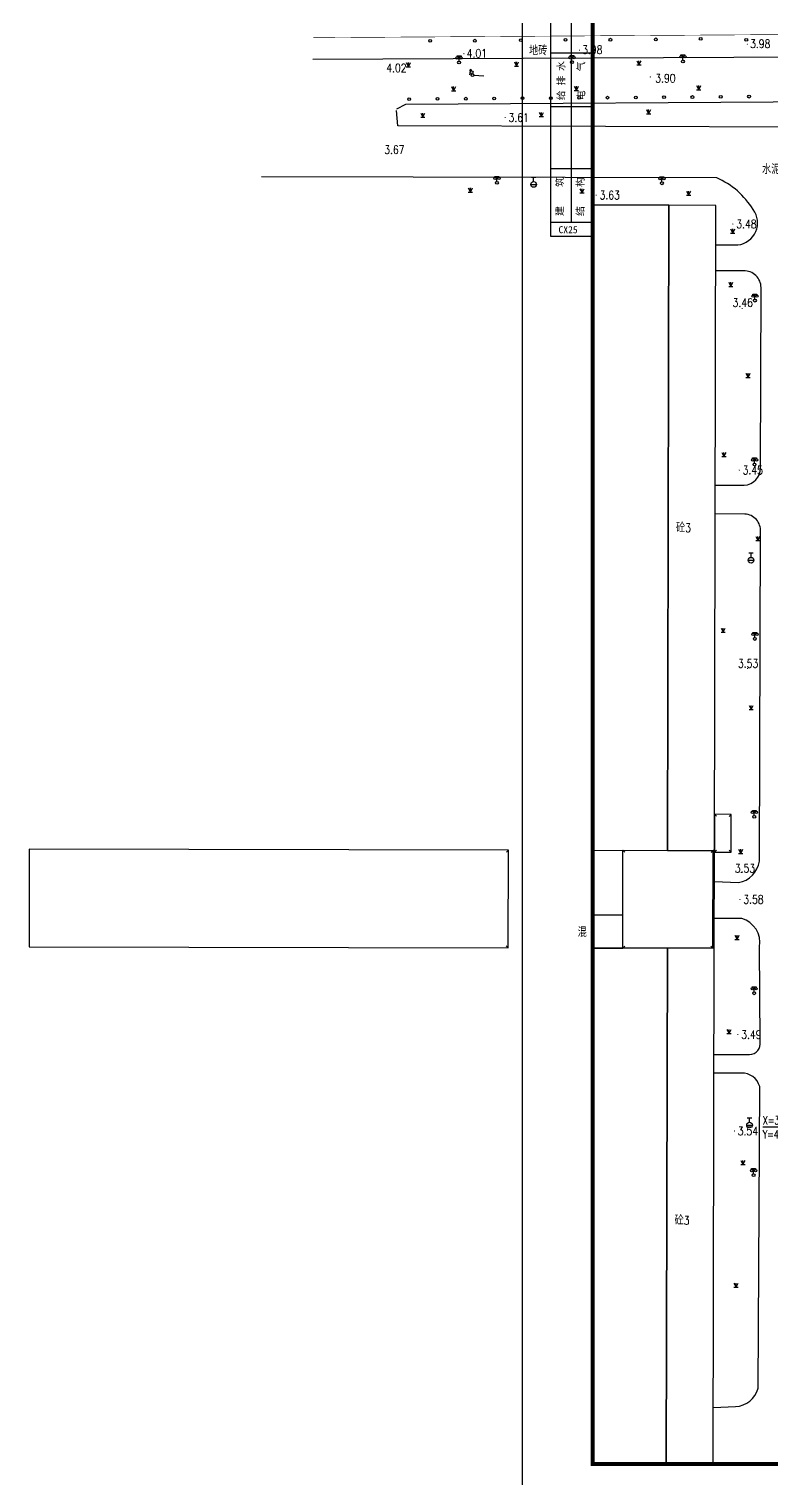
# Model space of a CAD drawing. Header units: millimetres. Extents: x 493081 to 494254, y 3431492 to 3432651.
# Drawn here: x 493080.6 to 493212.5, y 3432063.5 to 3432321.1 of the extents above; entities that cross this region are included whole.
import ezdxf
from ezdxf.enums import TextEntityAlignment as Align

# ---------------------------------------------------------------- set-up
doc = ezdxf.new("R2010")
doc.units = ezdxf.units.MM
doc.header["$LTSCALE"] = 300
for name, color, linetype in [('DIM_COOR', 3, 'Continuous'), ('PUB_TEXT', 7, 'Continuous'), ('WALL', 6, 'Continuous'), ('图框', 137, 'Continuous'), ('地形', 8, 'Continuous')]:
    doc.layers.add(name, color=color, linetype=linetype)
doc.styles.add('_TCH_DIM', font='SIMPLEX', dxfattribs={"bigfont": 'GBCBIG'})
doc.styles.add('HZ', font='rs.shx', dxfattribs={"width": 0.8, "bigfont": 'hztxt.shx'})
doc.styles.add('iIcon2', font='')
doc.styles.get('iIcon2').set_extended_font_data('SimSun')

# ---------------------------------------------------------------- blocks, each defined once
blk = doc.blocks.new('GC200')
at = {"linetype": 'Continuous', "const_width": 0.2, "flags": 128}
blk.add_lwpolyline([(-0.1, 0, 1), (0.1, 0, 1)], format="xyb", close=True, dxfattribs=at)
blk = doc.blocks.new('gc232')
for p, q in [((0.5, 1), (0.5, -1)), ((0.5, -1), (0.19, -0.46)), ((0.5, -1), (0.81, -0.46))]:
    blk.add_line(p, q)
blk.add_circle((0, 0), 0.5)
blk = doc.blocks.new('gc013c')
at = {"linetype": 'Continuous'}
blk.add_line((0.5, 0), (4, 0), dxfattribs=at)
at = {"linetype": 'Continuous', "const_width": 0.15, "flags": 128}
blk.add_lwpolyline([(3.775, 0, 1), (3.925, 0, 1)], format="xyb", close=True, dxfattribs=at)
blk = doc.blocks.new('gc170')
at = {"linetype": 'Continuous'}
blk.add_circle((0, 0), 0.5, dxfattribs=at)
blk = doc.blocks.new('gc124')
for p, q in [((-0.75, 1.5), (0, 0)), ((-0.75, 0), (0.75, 0)), ((0, 0), (0, 1.5)), ((0, 0), (0.75, 1.5))]:
    blk.add_line(p, q)
blk = doc.blocks.new('gcx1')
blk.add_circle((0, 0), 0.5)
blk = doc.blocks.new('gc097')
for p, q in [((-0.7, 2), (-0.7, 2.3)), ((-0.7, 2.3), (0.7, 2.3)), ((0, 0.5), (0, 2.3)), ((0.7, 2.3), (0.7, 2))]:
    blk.add_line(p, q)
for centre, radius in [((-0.7, 1.6), 0.4), ((0, 0), 0.5), ((0.73, 1.6), 0.4)]:
    blk.add_circle(centre, radius)
blk = doc.blocks.new('gc133')
for p, q in [((-1, 0), (1, 0)), ((-0.8, 2.6), (0.8, 2.6)), ((0, 1), (0, 2.6))]:
    blk.add_line(p, q)
blk.add_circle((0, 0), 1)
blk = doc.blocks.new('*U3')
at = {"linetype": 'Continuous'}
for points in [[(0, 0), (0.5, 0.5), (-0.5, 0.5)], [(0, 0), (-0.5, 0.5), (-0.5, -0.5)], [(0, 0), (-0.5, -0.5), (0.5, -0.5)], [(0, 0), (0.5, -0.5), (0.5, 0.5)]]:
    blk.add_solid(points, dxfattribs=at)
blk = doc.blocks.new('gc002')
blk.add_lwpolyline([(-0.5, -0.5), (0.5, -0.5), (0.5, 0.5), (-0.5, 0.5), (-0.5, -0.5)])
at = {"linetype": 'Continuous'}
blk.add_blockref('*U3', (0, 0), dxfattribs=at)
blk = doc.blocks.new('sadf f')
at = {"layer": '图框'}
for p, q in [((651751, 398263), (651751, 384980)), ((651751, 390999), (653251, 390999)), ((651751, 389092), (653251, 389092)), ((651751, 386886), (653251, 386886)), ((651751, 384980), (653251, 384980)), ((651751, 384980), (651751, 384480)), ((651751, 384480), (653251, 384480))]:
    blk.add_line(p, q, dxfattribs=at)
blk.add_lwpolyline([(650751, 339863), (734851, 339863), (734851, 399263), (650751, 399263)], close=True, dxfattribs=at)
at = {"layer": '图框', "const_width": 140}
blk.add_lwpolyline([(653251, 398263), (733851, 398263), (733851, 340863), (653251, 340863)], close=True, dxfattribs=at)
at = {"layer": '图框'}
blk.add_lwpolyline([(652501, 384980), (652501, 397318)], dxfattribs=at)
at = {"layer": '图框', "style": 'iIcon2'}
for s, p in [('给 排 水', (652254, 389315)), ('电    气', (652961, 389315)), ('建    筑', (652202, 385202)), ('结    构', (652933, 385202))]:
    blk.add_text(s, height=250, rotation=90, dxfattribs=at).set_placement(p)
blk.add_text('CX25', height=250, dxfattribs=at).set_placement((652036, 384591))

msp = doc.modelspace()

# ---------------------------------------------------------------- linework, layer by layer
at = {"layer": 'DIM_COOR', "color": 3}
msp.add_line((493227.474, 3432125.959), (493210.864, 3432125.959), dxfattribs=at)
at = {"layer": '地形', "color": 8}
for p, q in [((493222.747, 3432316.115), (493130.98, 3432315.64, 4.16)), ((493202.307, 3432181.566), (493202.66, 3432181.212)), ((493205.23, 3432181.56), (493204.876, 3432181.207)), ((493165.734, 3432175.219), (493165.38, 3432174.866)), ((493186.043, 3432175.179), (493186.396, 3432174.825)), ((493202.044, 3432175.148), (493201.69, 3432174.795)), ((493202.294, 3432175.147), (493202.044, 3432175.148)), ((493202.294, 3432174.866), (493202.648, 3432175.219)), ((493205.23, 3432174.86), (493204.877, 3432175.214)), ((493165.7, 3432157.839), (493165.347, 3432158.194)), ((493186.008, 3432157.799), (493186.363, 3432158.152)), ((493202.01, 3432157.768), (493201.657, 3432158.122)), ((493202.26, 3432157.767), (493202.01, 3432157.768))]:
    msp.add_line(p, q, dxfattribs=at)
at = {"layer": '地形', "color": 8, "const_width": 0.1, "flags": 128}
msp.add_lwpolyline([(493216.299, 3432320.101), (493131.08, 3432319.532)], dxfattribs=at)
at = {"layer": '地形', "color": 8, "flags": 128}
for points in [[(493222.583, 3432250.005), (493222.035, 3432308.143), (493147.46, 3432307.68), (493145.84, 3432306.82)], [(493222.323, 3432277.612), (493219.6, 3432277.93), (493219.79, 3432303.63), (493146.11, 3432303.88), (493145.841, 3432306.57)], [(493180.683, 3432175.19), (493193.982, 3432175.164), (493194.208, 3432289.757), (493180.683, 3432289.784)], [(493202.01, 3432157.768), (493202.044, 3432175.148)], [(493202.26, 3432157.767), (493202.294, 3432175.147)], [(493180.683, 3432157.81), (493186.008, 3432157.799), (493186.02, 3432163.67), (493180.683, 3432163.67)], [(493193.712, 3432066.16), (493193.935, 3432157.785), (493180.683, 3432157.811)], [(493202.08, 3432066.16), (493202.26, 3432157.767), (493193.935, 3432157.785), (493193.712, 3432066.16)]]:
    msp.add_lwpolyline(points, dxfattribs=at)
for points in [[(493202.506, 3432282.727), (493206.47, 3432282.71, 0.5738777), (493209.17, 3432289, 0.1508863), (493202.7, 3432294.64), (493121.89, 3432294.799)], [(493202.422, 3432240.032), (493207.57, 3432240.04, 0.4068368), (493210.48, 3432243.11), (493210.56, 3432275.14, 0.4294748), (493207.47, 3432278.1), (493202.497, 3432278.11)], [(493202.284, 3432169.642), (493206.54, 3432169.44, 0.331919), (493210.26, 3432173.26), (493210.47, 3432231.79, 0.4161588), (493207.7, 3432234.91), (493202.412, 3432234.92)], [(493202.223, 3432138.897), (493208.52, 3432138.91, 0.4631862), (493210.4, 3432141.15), (493210.31, 3432158.03, 0.3804891), (493207.13, 3432163.06), (493202.271, 3432163.07)], [(493202.1, 3432076.204), (493206.04, 3432076.36, 0.3361502), (493210.03, 3432079.62), (493210.33, 3432133.19, 0.3454298), (493207.05, 3432135.6), (493202.217, 3432135.61)]]:
    msp.add_lwpolyline(points, format="xyb", dxfattribs=at)
for points in [[(493202.52, 3432289.74), (493194.208, 3432289.757), (493193.982, 3432175.164), (493202.294, 3432175.147)], [(493205.23, 3432174.86), (493205.23, 3432181.56), (493202.307, 3432181.566), (493202.294, 3432174.866)], [(493165.7, 3432157.839), (493165.734, 3432175.219), (493080.651, 3432175.387), (493080.617, 3432158.007)], [(493186.008, 3432157.799), (493186.043, 3432175.179), (493202.044, 3432175.148), (493202.01, 3432157.768)]]:
    msp.add_lwpolyline(points, close=True, dxfattribs=at)

# ---------------------------------------------------------------- block references
at = {"layer": 'WALL', "xscale": 0.004999999888241291, "yscale": 0.004999999888241291, "zscale": 0.005}
msp.add_blockref('sadf f', (489914.428, 3430361.845), dxfattribs=at)
at = {"layer": '地形', "color": 8}
for name, p, xscale, yscale, zscale, rotation in [('gcx1', (493151.833, 3432318.959), 0.499997371078561, 0.4999973708763719, 0.4999973712073998, 359.9993983532203), ('gcx1', (493159.764, 3432318.996), 0.4999974009391742, 0.4999974011443555, 0.4999974010320478, 359.999397446117), ('gcx1', (493167.911, 3432319.097), 0.4999974310908308, 0.4999974309466779, 0.4999974312172611, 359.9993964856531), ('gcx1', (493175.846, 3432319.148), 0.499997461126082, 0.4999974612146616, 0.4999974612131083, 359.9993954184668), ('gcx1', (493183.822, 3432319.172), 0.4999974916269996, 0.4999974914826453, 0.4999974917523001, 359.9993942979202), ('gcx1', (493191.879, 3432319.231), 0.4999975223025453, 0.4999975222162902, 0.4999975223777113, 359.9993931240127), ('gcx1', (493199.845, 3432319.342), 0.4999975521049763, 0.4999975520186126, 0.4999975522091306, 359.9993919501044), ('gcx1', (493207.949, 3432319.159), 0.4999975856909352, 0.4999975855462253, 0.4999975857735847, 359.9993904560342), ('GC200', (493208.122, 3432318.383, 3.977), 0.4999975946549794, 0.4999975948594511, 0.4999975947403343, 359.9993897623507), ('gc097', (493156.953, 3432315.135), 0.4999974268418238, 0.4999974267557263, 0.4999974269547539, 359.999394831453), ('GC200', (493157.823, 3432316.693, 4.011), 0.4999974153166086, 0.4999974151141942, 0.4999974154416698, 359.9993958986616), ('gc097', (493177.003, 3432315.196), 0.4999975050149638, 0.4999975049868226, 0.4999975051034813, 359.9993921101305), ('GC200', (493178.32, 3432317.318, 3.977), 0.4999974888330959, 0.4999974886886775, 0.4999974889598389, 359.9993936042222), ('gc097', (493196.701, 3432315.327), 0.4999975819075562, 0.499997581820935, 0.4999975820205448, 359.9993891753629), ('gc232', (493159.187, 3432313.415), 0.4999974593560157, 0.4999974593520164, 0.4999974594741943, 170.4284227808451), ('gc170', (493159.351, 3432312.881), 0.4999974593801033, 0.4999974593520164, 0.4999974594741944, 359.9993926970474), ('gc013c', (493159.351, 3432312.881), 0.4999974593836354, 0.4999974593520164, 0.4999974594741943, 356.2631786163801), ('GC200', (493190.914, 3432312.555, 3.904), 0.4999975880194849, 0.4999975878745317, 0.4999975881132286, 359.9993878413426), ('gc170', (493148.101, 3432308.623), 0.4999974545246741, 0.4999974546954036, 0.499997454639385, 0.4141071161630472), ('gc170', (493153.128, 3432308.659), 0.4999974745105655, 0.4999974747188389, 0.4999974746139955, 0.4141065126223979), ('gc170', (493158.155, 3432308.696), 0.4999974945512974, 0.4999974947422743, 0.4999974946604978, 0.4141058556738623), ('gc170', (493163.183, 3432308.732), 0.4999975146502356, 0.4999975147657096, 0.4999975147771412, 0.4141051986771712), ('gc170', (493168.21, 3432308.769), 0.4999975348622206, 0.499997534789145, 0.4999975349619456, 0.4141044882243948), ('gc170', (493173.238, 3432308.805), 0.4999975551324118, 0.4999975552782416, 0.4999975552126902, 0.4141037777234681), ('gc170', (493178.265, 3432308.842), 0.4999975754026031, 0.499997575301677, 0.4999975755269129, 0.4141030672225989), ('gc170', (493183.292, 3432308.878), 0.4999975957858412, 0.4999975957907736, 0.4999975959019008, 0.4141023032656562), ('gc170', (493188.32, 3432308.915), 0.4999976162239201, 0.4999976162798703, 0.499997616334689, 0.4141014859008546), ('gc170', (493193.347, 3432308.951), 0.4999976367202052, 0.4999976367689669, 0.4999976368220525, 0.4141006684879124), ('gc170', (493198.374, 3432308.988), 0.4999976572746965, 0.4999976572580636, 0.4999976573605078, 0.4140998510268298), ('gc170', (493203.402, 3432309.024), 0.4999976778258225, 0.4999976777471602, 0.4999976779463083, 0.4140989802061073), ('gc170', (493208.429, 3432309.06), 0.4999976984899954, 0.4999976987019181, 0.4999976985754458, 0.4140980559293374)]:
    msp.add_blockref(name, p, dxfattribs=dict(at, xscale=xscale, yscale=yscale, zscale=zscale, rotation=rotation))
at = {"layer": '地形', "color": 8, "xscale": 0.5, "yscale": 0.5}
for name, p in [('gc124', (493147.963, 3432314.371)), ('gc124', (493167.152, 3432314.498)), ('gc124', (493188.885, 3432314.688)), ('gc124', (493155.981, 3432310.084)), ('gc124', (493177.777, 3432310.148)), ('gc124', (493199.505, 3432310.276)), ('gc124', (493150.52, 3432305.401)), ('gc124', (493171.576, 3432305.522)), ('gc124', (493190.611, 3432306.02)), ('gc124', (493158.96, 3432292.099)), ('gc097', (493163.68, 3432293.75)), ('gc133', (493170.19, 3432293.46)), ('gc124', (493178.783, 3432291.957)), ('gc097', (493192.97, 3432293.67)), ('gc124', (493197.714, 3432291.531)), ('gc124', (493205.53, 3432284.811)), ('gc124', (493205.196, 3432275.356)), ('gc097', (493209.48, 3432272.82)), ('gc124', (493208.253, 3432259.17)), ('gc124', (493203.974, 3432245.122)), ('gc097', (493209.41, 3432243.72)), ('gc124', (493210.019, 3432230.199)), ('gc133', (493208.79, 3432226.71)), ('gc124', (493203.836, 3432213.897)), ('gc097', (493209.47, 3432212.72)), ('gc124', (493208.816, 3432200.168)), ('gc097', (493209.37, 3432181.12)), ('gc124', (493206.96, 3432174.614)), ('gc124', (493206.312, 3432159.35)), ('gc097', (493209.33, 3432149.77)), ('gc124', (493204.883, 3432142.604)), ('gc133', (493208.52, 3432126.37)), ('gc124', (493207.34, 3432119.335)), ('gc097', (493209.24, 3432117.47)), ('gc124', (493206.124, 3432097.542))]:
    msp.add_blockref(name, p, dxfattribs=at)
at = {"layer": '地形', "color": 8, "xscale": 0.5, "yscale": 0.5, "zscale": 0.5}
for p in [(493165.14, 3432305.34, 3.61), (493181.301, 3432291.564, 3.63), (493205.574, 3432286.43, 3.48), (493207.2, 3432271.43, 3.46), (493206.7, 3432242.71, 3.45), (493208.15, 3432207.46, 3.53), (493207.04, 3432171.23, 3.53), (493206.82, 3432166.44, 3.58), (493206.43, 3432142.44, 3.49), (493205.83, 3432125.31, 3.54)]:
    msp.add_blockref('GC200', p, dxfattribs=at)
at = {"layer": '地形', "color": 8, "xscale": 0.2500000000868621, "yscale": 0.25, "rotation": 89.88721317351589}
for p in [(493202.165, 3432172.768), (493202.155, 3432167.768), (493202.145, 3432162.768)]:
    msp.add_blockref('gc002', p, dxfattribs=at)

# ---------------------------------------------------------------- texts
at = {"layer": 'PUB_TEXT', "color": 3, "style": '_TCH_DIM', "width": 0.705882}
for s, p in [('X=3432119.834685', (493210.864, 3432126.46)), ('Y=493236.135316', (493210.864, 3432123.971))]:
    msp.add_text(s, height=1.4875, dxfattribs=at).set_placement(p)
at = {"layer": '地形', "color": 8, "style": 'HZ', "width": 0.8}
for s, p in [('3.98', (493208.617, 3432318.452)), ('4.01', (493158.318, 3432316.762)), ('3.98', (493178.815, 3432317.386)), ('4.02', (493144.04, 3432314.163)), ('3.90', (493191.793, 3432312.325)), ('3.61', (493165.74, 3432305.34)), ('3.67', (493143.67, 3432299.63)), ('3.63', (493181.901, 3432291.564)), ('3.48', (493206.174, 3432286.43)), ('3.46', (493205.52, 3432272.472)), ('3.45', (493207.3, 3432242.71)), ('3.53', (493206.467, 3432208.367)), ('3.53', (493205.91, 3432171.982)), ('3.58', (493207.42, 3432166.44)), ('3.49', (493207.03, 3432142.44)), ('3.54', (493206.43, 3432125.31))]:
    msp.add_text(s, height=1.5, dxfattribs=at).set_placement(p, align=Align.MIDDLE_LEFT)
for s, p in [('地砖', (493171.002, 3432317.371)), ('水泥', (493212.371, 3432296.282)), ('混', (493178.825, 3432160.742))]:
    msp.add_text(s, height=1.5, dxfattribs=at).set_placement(p, align=Align.MIDDLE)
for p in [(493198.126, 3432232.452), (493197.866, 3432109.42)]:
    msp.add_text('砼3', height=1.5, dxfattribs=at).set_placement(p, align=Align.MIDDLE_RIGHT)

doc.saveas('drawing.dxf')
